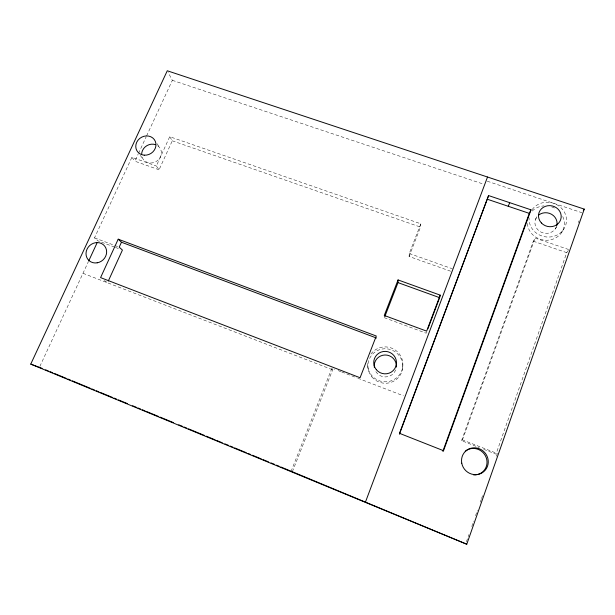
<?xml version="1.0" encoding="UTF-8"?>
<svg xmlns="http://www.w3.org/2000/svg" width="615" height="615" viewBox="0 0 615 615"><rect width="100%" height="100%" fill="white"/><g stroke="black" fill="none" stroke-linecap="round" stroke-linejoin="round"><path stroke-width="0.46" stroke-dasharray="3.08 2.31" d="M450.626 271.215L409.098 256.47L409.298 253.511L420.829 223.799L169.732 136.691L156.333 165.988L159.054 169.794L172.285 140.804L169.732 136.691M402.694 367.77L402.825 366.14M409.098 256.47L420.491 227.096L420.829 223.799M426.51 331.823L426.226 333.215L384.375 317.709M568.368 250.367L566.73 252.657L495.998 454.116L483.628 449.281M466.408 541.777L468.938 534.581M471.782 526.478L473.673 521.074M475.564 515.678L477.463 510.273M480.307 502.171L481.253 499.472M481.568 498.573L482.829 494.975M496.413 456.269L497.358 453.562L462.442 439.917L461.542 440.64L479.216 447.551M578.392 222.592L579.023 220.793M461.542 440.64L533.328 241.226L535.081 238.051L568.913 249.605M462.442 439.917L535.081 238.051M291.064 471.421L331.916 368.208L334.591 369.238M292.363 471.728L332.677 369.8L331.916 368.208M114.575 247.107L98 240.857L94.518 237.844L131.902 157.317L156.333 165.988M39.86 366.409L88.514 261.344M159.054 169.794L134.885 161.199L138.106 154.242M138.513 153.373L146.162 136.853M146.57 135.977L172.338 80.319L168.118 72.362M535.481 219.463L537.472 215.611M555.268 228.957L556.629 226.712M561.357 232.908L563.463 229.626M487.272 181.217L581.867 212.69M172.338 80.319L483.413 184.1M533.328 241.226L566.73 252.657M172.285 140.804L420.491 227.096M409.298 253.511L452.279 268.747M94.518 237.844L113.921 245.154M114.805 245.485L118.326 246.815M115.451 247.438L118.933 248.752M338.165 370.622L340.841 371.652M341.74 371.998L356.923 377.864M357.815 378.202L403.409 395.814M82.979 273.306L332.677 369.8M104.427 280.486L107.502 282.777M131.902 157.317L134.885 161.199M140.281 155.38L143.472 159.685M157.071 143.733L159.554 147.446M367.785 366.971L368.101 368.585M556.521 226.566A11.116 10.278 12.2 0 1 541.177 232.178A11.116 10.278 12.2 0 1 536.741 217.087M532.144 209.6A18.781 17.351 12.1 0 1 562.817 209.738A18.781 17.351 12.1 0 1 553.1 236.498A18.781 17.351 12.1 0 1 529.085 218.018M562.756 216.534A18.55 17.159 12.2 0 1 549.633 240.004A18.55 17.159 12.2 0 1 527.386 222.315M532.221 211.022A18.55 17.159 12.2 0 1 543.991 205.864M551.601 206.848A18.55 17.159 12.2 0 1 554.561 208.108M395.691 369.884A11.101 10.955 16.1 0 1 375.181 370.361M370.922 354.032A17.681 17.443 15.2 0 1 399.865 354.671A17.681 17.443 15.2 0 1 389.526 381.331A17.681 17.443 15.2 0 1 367.662 362.42M157.794 145.801A10.117 9.187 -30.9 0 1 156.548 161.284A10.117 9.187 -30.9 0 1 141.811 156.064M371.867 376.88A17.466 17.235 16.1 0 0 401.672 372.167A17.466 17.235 16.1 0 0 382.453 348.974A17.466 17.235 16.1 0 0 371.867 376.88"/><path stroke-width="0.92" d="M398.005 282.616L398.066 279.933L440.225 295.146L439.633 297.668L398.005 282.616L384.721 316.833M488.579 195.578L399.512 433.329L399.427 434.144L488.579 195.578L531.014 209.823L443.53 450.703L442.862 451.295L529.307 213.367L531.014 209.823M466.77 544.229L584.25 209.115L167.272 70.771L30.75 364.111L466.77 544.229L280.832 466.962M440.225 295.146L426.649 331.131L384.267 315.449L398.066 279.933M427.902 328.771L439.295 298.552M487.518 177.02L365.433 502.132M508.259 206.279L509.697 202.666M118.203 239.181L376.28 336.013L360.075 377.741L100.583 277.611L118.203 239.181L121.463 242.225L119.21 247.145L122.423 250.074L108.286 281.055M88.906 260.491L97.208 242.564M583.297 210.545L584.25 209.115M487.403 199.26L529.307 213.367M30.75 364.111L42.12 368.377M121.463 242.225L376.488 338.027M399.512 433.329L443.53 450.703M45.671 369.846L48.331 370.945M50.107 371.675L52.767 372.775M54.543 373.513L66.082 378.279M67.858 379.009L70.517 380.108M72.293 380.839L90.044 388.173M91.812 388.903L94.479 390.002M96.255 390.733L98.915 391.832M100.691 392.57L112.222 397.336M113.998 398.066L116.665 399.166M118.434 399.896L127.313 403.563M132.632 405.762L136.184 407.23M137.96 407.96L140.62 409.06M142.396 409.79L145.055 410.889M146.831 411.627L158.37 416.393M160.146 417.124L173.453 422.62M178.781 424.819L182.332 426.287M184.1 427.018L186.768 428.117M188.544 428.847L204.511 435.451M206.286 436.181L215.165 439.848M216.934 440.578L222.261 442.777M224.921 443.876L228.472 445.345M230.248 446.075L232.908 447.174M234.684 447.905L246.223 452.671M247.999 453.409L250.659 454.508M252.434 455.238L261.306 458.905M263.082 459.636L268.409 461.834M271.069 462.934L274.621 464.402M276.396 465.132L279.056 466.232M538.625 215.112A11.116 10.278 12.2 0 1 551.655 214.343A11.116 10.278 12.2 0 1 556.783 225.705M465.232 451.264A13.507 12.953 47.8 0 1 486.234 457.691A13.507 12.953 47.8 0 1 473.65 474.926M374.358 367.616A11.101 10.955 16.1 0 1 384.967 354.993A11.101 10.955 16.1 0 1 396.344 367.101M141.65 154.45A10.117 9.187 -30.9 0 1 155.603 144.686M541.392 222.968A11.401 10.517 11.9 0 0 560.649 219.77A11.401 10.517 11.9 0 0 547.496 205.779A11.401 10.517 11.9 0 0 541.392 222.968M461.75 463.164A13.691 13.123 47.6 0 0 483.628 471.767A13.691 13.123 47.6 0 0 479.316 448.742A13.691 13.123 47.6 0 0 461.75 463.164M376.326 369.692A11.385 11.224 14.3 0 0 395.76 366.64A11.385 11.224 14.3 0 0 383.253 351.519A11.385 11.224 14.3 0 0 376.326 369.692M97.193 262.82A10.701 9.794 -41.3 0 0 104.796 246.238A10.701 9.794 -41.3 0 0 86.992 249.252A10.701 9.794 -41.3 0 0 97.193 262.82M144.225 155.172A10.355 9.371 -30.8 0 0 155.334 141.388A10.355 9.371 -30.8 0 0 138.06 140.12A10.355 9.371 -30.8 0 0 144.225 155.172"/></g></svg>
